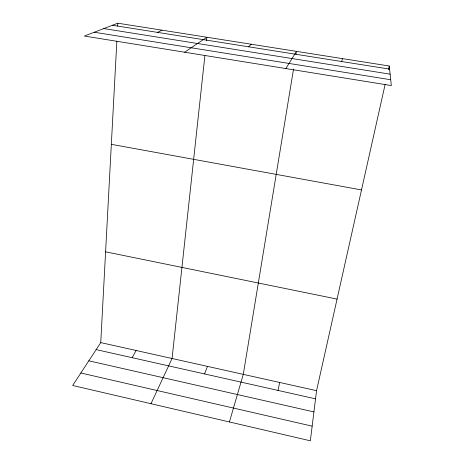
<?xml version="1.0" encoding="UTF-8"?>
<svg xmlns="http://www.w3.org/2000/svg" width="464" height="464" viewBox="0 0 464 464"><rect width="100%" height="100%" fill="white"/><g stroke="black" fill="none" stroke-linecap="round" stroke-linejoin="round"><path stroke-width="0.7" d="M385.166 84.262L316.552 390.682L310.341 440.8L72.674 385.48L100.746 342.606L116.847 41.192M117.653 26.077L117.81 23.2L389.255 65.998L391.326 85.567L84.338 36.041L117.81 23.2M204.873 55.802L172.069 358.492L150.98 403.709M206.497 40.815L206.886 37.242L184.597 52.217M293.538 69.066L243.287 374.361L229.413 421.962M295.986 54.201L296.455 51.365L285.882 68.556M278.011 390.421L279.659 382.464M388.467 69.507L389.255 65.998M341.742 61.544L342.438 58.615M204.566 373.938L207.425 366.369M132.124 357.686L136.149 350.494M248.634 46.806L251.279 44.242M157.476 32.381L161.953 30.16M112.45 25.253L389.586 69.113M103.797 28.577L390.12 74.159M94.262 32.236L390.711 79.738M111.337 144.327L361.502 189.933M105.595 251.819L337.061 299.089M100.746 342.606L316.552 390.682M96.152 349.612L315.543 398.843M88.821 360.818L313.925 411.916M80.846 372.992L312.156 426.155"/></g></svg>
